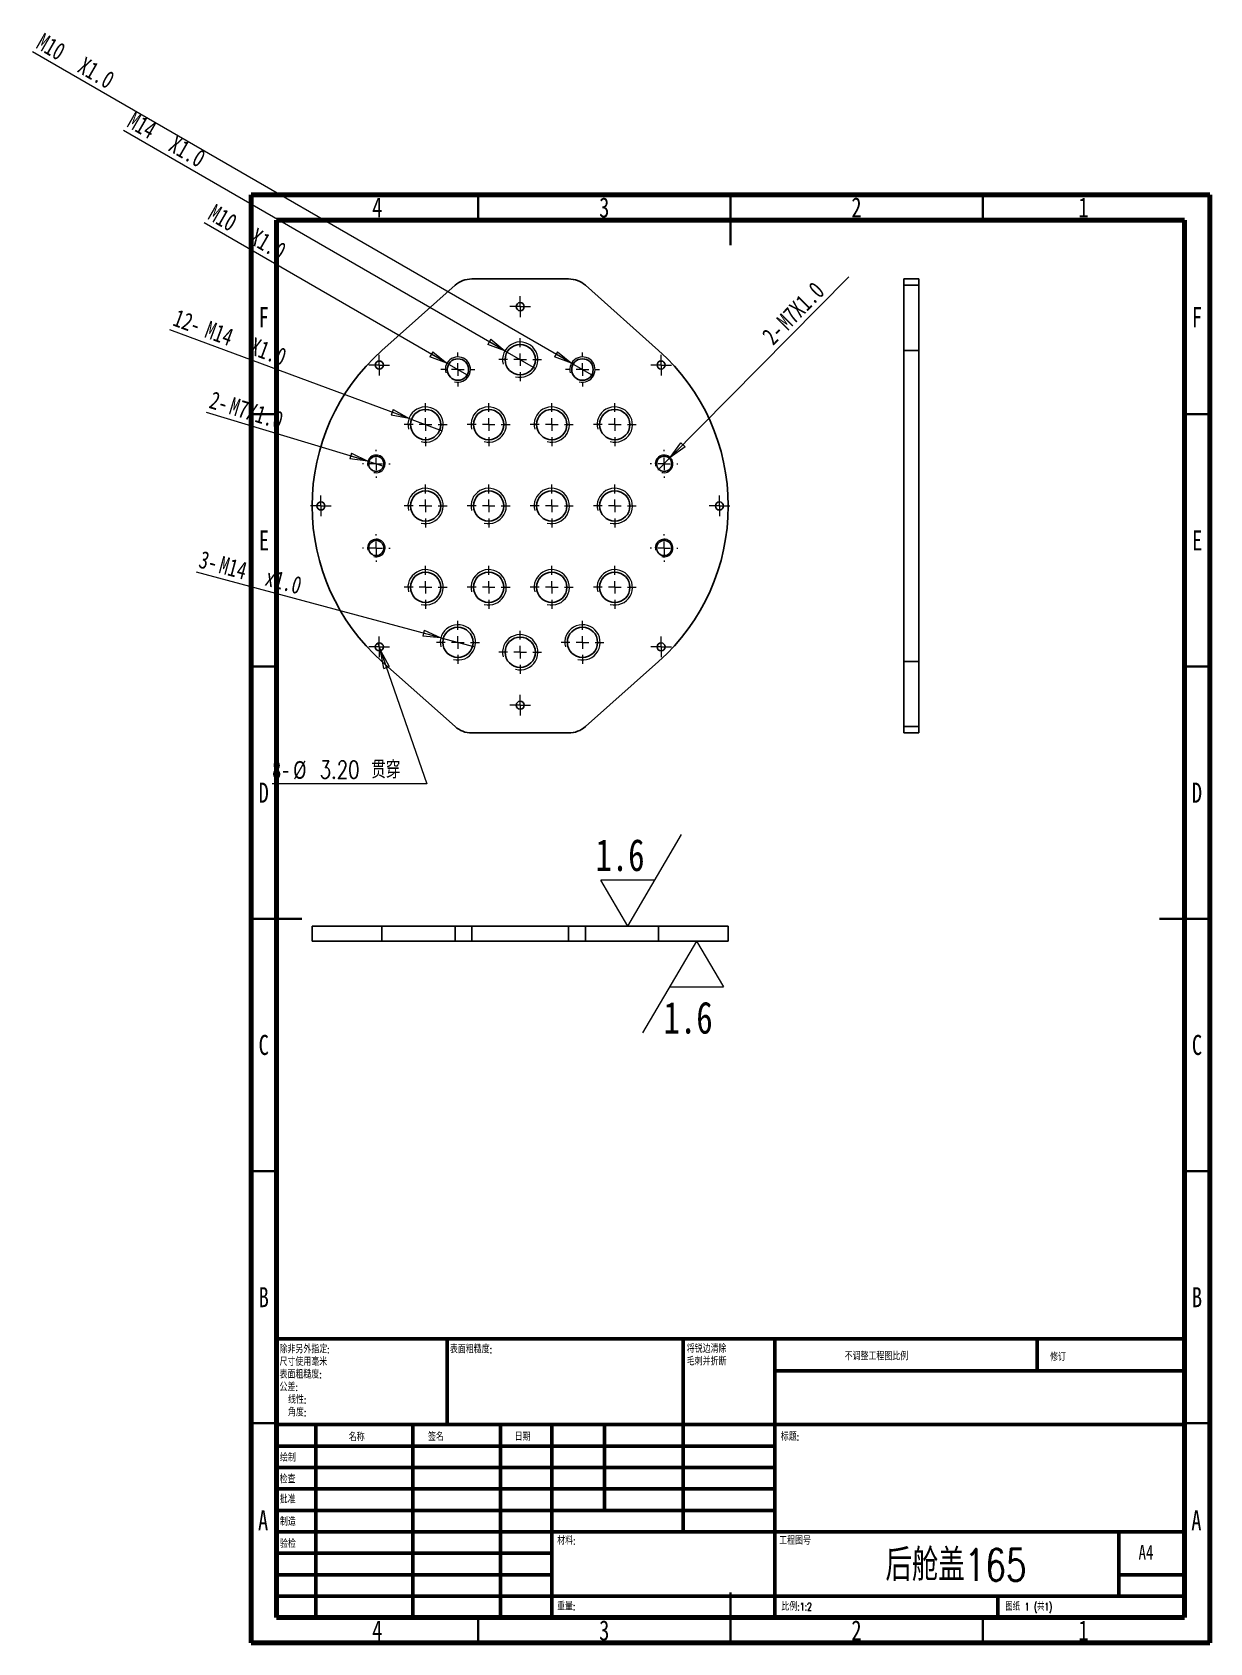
# Model space of a CAD drawing. Header units: centimetres. Extents: x -2.8 to 20.5, y 0.5 to 32.4.
import ezdxf

# ---------------------------------------------------------------- set-up
doc = ezdxf.new("R2010")
doc.units = ezdxf.units.CM
doc.styles.add('SLDTEXTSTYLE0', font='TXT', dxfattribs={"width": 0.75})
doc.styles.add('SLDTEXTSTYLE1', font='TXT', dxfattribs={"width": 0.75, "bigfont": 'bigfont'})
doc.styles.add('SLDTEXTSTYLE2', font='TXT', dxfattribs={"width": 0.694444, "bigfont": 'bigfont'})
doc.dimstyles.new('SLDDIMSTYLE0', dxfattribs={"dimtxt": 0.35, "dimasz": 0.3556, "dimexe": 0, "dimexo": 0.0625, "dimgap": 0.0875, "dimtad": 1, "dimlfac": 2, "dimrnd": 1e-09, "dimzin": 12, "dimdsep": 46, "dimtxsty": 'SLDTEXTSTYLE0', "dimblk1": 'NONE', "dimblk2": 'CLOSED', "dimsah": 1, "dimcen": 0, "dimadec": 0, "dimazin": 3, "dimtfac": 1, "dimtmove": 0, "dimatfit": 3, "dimldrblk": 'NONE', "dimfxl": 0, "dimfrac": 2, "dimtolj": 1, "dimtzin": 12, "dimarcsym": 0})
doc.dimstyles.new('SLDDIMSTYLE1', dxfattribs={"dimtxt": 0.35, "dimasz": 0.3556, "dimexe": 0, "dimexo": 0.0625, "dimgap": 0.0875, "dimtad": 1, "dimlfac": 2, "dimrnd": 1e-09, "dimzin": 4, "dimdsep": 46, "dimtxsty": 'SLDTEXTSTYLE0', "dimblk1": 'NONE', "dimblk2": 'CLOSED', "dimsah": 1, "dimcen": 0, "dimadec": 0, "dimazin": 1, "dimtfac": 1, "dimtmove": 0, "dimatfit": 3, "dimldrblk": 'NONE', "dimfxl": 0, "dimfrac": 2, "dimtolj": 1, "dimtzin": 12, "dimarcsym": 0})
doc.dimstyles.new('SLDDIMSTYLE2', dxfattribs={"dimtxt": 0.35, "dimasz": 0.3556, "dimexe": 0, "dimexo": 0.0625, "dimgap": 0.0875, "dimtad": 0, "dimtih": 1, "dimtoh": 1, "dimlfac": 2, "dimrnd": 1e-09, "dimzin": 12, "dimdsep": 46, "dimtxsty": 'SLDTEXTSTYLE0', "dimblk1": 'NONE', "dimblk2": 'CLOSED', "dimsah": 1, "dimcen": 0, "dimadec": 0, "dimazin": 3, "dimtfac": 1, "dimtmove": 0, "dimatfit": 3, "dimldrblk": 'NONE', "dimfxl": 0, "dimfrac": 2, "dimtolj": 1, "dimtzin": 12, "dimarcsym": 0})

# ---------------------------------------------------------------- blocks, each defined once
blk = doc.blocks.new('_Closed')
at = {"color": 0, "linetype": 'ByBlock', "lineweight": -2}
for p, q in [((-1, 0.166667), (0, 0)), ((-1, 0.166667), (-1, -0.166667)), ((0, 0), (-1, -0.166667)), ((0, 0), (-1, 0))]:
    blk.add_line(p, q, dxfattribs=at)
blk = doc.blocks.new('_D')
at = {"color": 7, "linetype": 'Continuous', "lineweight": 0}
for q in [(-0.112, 26.523), (5.283, 24.524)]:
    blk.add_line((4.627, 24.767), q, dxfattribs=at)
at = {"color": 7, "linetype": 'Continuous', "lineweight": 18, "xscale": 0.3556, "yscale": 0.3556, "rotation": 339.6742023585097}
blk.add_blockref('_Closed', (4.627, 24.767, -0.15), dxfattribs=at)
at = {"color": 7, "linetype": 'Continuous', "lineweight": 18, "char_height": 0.35, "attachment_point": 1, "rotation": 339.6742, "style": 'SLDTEXTSTYLE0'}
for s, insert in [('12-', (0.045, 26.945)), ('M14', (0.675, 26.712)), ('X1.0', (1.562, 26.383))]:
    blk.add_mtext(s, dxfattribs=dict(at, insert=insert))
blk = doc.blocks.new('_None')
blk = doc.blocks.new('_D_1')
at = {"color": 7, "linetype": 'Continuous', "lineweight": 0}
for q in [(0.613, 24.885), (4.145, 23.817)]:
    blk.add_line((3.81, 23.918), q, dxfattribs=at)
at = {"color": 7, "linetype": 'Continuous', "lineweight": 18, "xscale": 0.3556, "yscale": 0.3556, "rotation": 343.1641329313155}
blk.add_blockref('_Closed', (3.81, 23.918, -0.15), dxfattribs=at)
at = {"color": 7, "linetype": 'Continuous', "lineweight": 18, "char_height": 0.35, "attachment_point": 1, "rotation": 343.1641, "style": 'SLDTEXTSTYLE0'}
for s, insert in [('2-', (0.743, 25.316)), ('M7X1.0', (1.139, 25.196))]:
    blk.add_mtext(s, dxfattribs=dict(at, insert=insert))
blk = doc.blocks.new('_D_2')
at = {"color": 7, "linetype": 'Continuous', "lineweight": 0}
for q in [(0.411, 21.718), (5.934, 20.239)]:
    blk.add_line((5.258, 20.42), q, dxfattribs=at)
at = {"color": 7, "linetype": 'Continuous', "lineweight": 18, "xscale": 0.3556, "yscale": 0.3556, "rotation": 345.0000000000007}
blk.add_blockref('_Closed', (5.258, 20.42, -0.15), dxfattribs=at)
at = {"color": 7, "linetype": 'Continuous', "lineweight": 18, "char_height": 0.35, "attachment_point": 1, "rotation": 345, "style": 'SLDTEXTSTYLE0'}
for s, insert in [('3-', (0.528, 22.154)), ('M14', (0.927, 22.047)), ('x1.0', (1.841, 21.802))]:
    blk.add_mtext(s, dxfattribs=dict(at, insert=insert))
blk = doc.blocks.new('_D_3')
at = {"color": 7, "linetype": 'Continuous', "lineweight": 0}
for q in [(0.565, 28.642), (5.812, 25.612)]:
    blk.add_line((5.379, 25.862), q, dxfattribs=at)
at = {"color": 7, "linetype": 'Continuous', "lineweight": 18, "xscale": 0.3556, "yscale": 0.3556, "rotation": 330.000000000001}
blk.add_blockref('_Closed', (5.379, 25.862, -0.15), dxfattribs=at)
at = {"color": 7, "linetype": 'Continuous', "lineweight": 18, "char_height": 0.35, "attachment_point": 1, "rotation": 330, "style": 'SLDTEXTSTYLE0'}
for s, insert in [('M10', (0.79, 29.032)), ('X1.0', (1.609, 28.559))]:
    blk.add_mtext(s, dxfattribs=dict(at, insert=insert))
blk = doc.blocks.new('_D_4')
at = {"color": 7, "linetype": 'Continuous', "lineweight": 0}
for q in [(-1.036, 30.475), (7.133, 25.758)]:
    blk.add_line((6.527, 26.108), q, dxfattribs=at)
at = {"color": 7, "linetype": 'Continuous', "lineweight": 18, "xscale": 0.3556, "yscale": 0.3556, "rotation": 330.0000000000009}
blk.add_blockref('_Closed', (6.527, 26.108, -0.15), dxfattribs=at)
at = {"color": 7, "linetype": 'Continuous', "lineweight": 18, "char_height": 0.35, "attachment_point": 1, "rotation": 330, "style": 'SLDTEXTSTYLE0'}
for s, insert in [('M14', (-0.811, 30.865)), ('X1.0', (0.009, 30.392))]:
    blk.add_mtext(s, dxfattribs=dict(at, insert=insert))
blk = doc.blocks.new('_D_5')
at = {"color": 7, "linetype": 'Continuous', "lineweight": 0}
for q in [(-2.839, 32.032), (8.281, 25.612)]:
    blk.add_line((7.848, 25.862), q, dxfattribs=at)
at = {"color": 7, "linetype": 'Continuous', "lineweight": 18, "xscale": 0.3556, "yscale": 0.3556, "rotation": 330.0000000000011}
blk.add_blockref('_Closed', (7.848, 25.862, -0.15), dxfattribs=at)
at = {"color": 7, "linetype": 'Continuous', "lineweight": 18, "char_height": 0.35, "attachment_point": 1, "rotation": 330, "style": 'SLDTEXTSTYLE0'}
for s, insert in [('M10', (-2.613, 32.423)), ('X1.0', (-1.794, 31.95))]:
    blk.add_mtext(s, dxfattribs=dict(at, insert=insert))
blk = doc.blocks.new('_D_6')
at = {"color": 7, "linetype": 'Continuous', "lineweight": 0}
for q in [(13.342, 27.577), (9.56, 23.743)]:
    blk.add_line((9.806, 23.992), q, dxfattribs=at)
at = {"color": 7, "linetype": 'Continuous', "lineweight": 18, "xscale": 0.3556, "yscale": 0.3556, "rotation": 225.3928174837773}
blk.add_blockref('_Closed', (9.806, 23.992, -0.15), dxfattribs=at)
at = {"color": 7, "linetype": 'Continuous', "lineweight": 18, "char_height": 0.35, "attachment_point": 1, "rotation": 45.3928, "style": 'SLDTEXTSTYLE0'}
for s, insert in [('M7X1.0', (11.885, 26.741)), ('2-', (11.595, 26.447))]:
    blk.add_mtext(s, dxfattribs=dict(at, insert=insert))
blk = doc.blocks.new('_D_7')
at = {"color": 7, "linetype": 'Continuous', "lineweight": 0}
for p, q in [((4.011, 20.316), (4.063, 20.165)), ((4.063, 20.165), (4.982, 17.525)), ((4.982, 17.525), (1.914, 17.525))]:
    blk.add_line(p, q, dxfattribs=at)
at = {"color": 7, "linetype": 'Continuous', "lineweight": 18, "xscale": 0.3556, "yscale": 0.3556, "rotation": 109.1890424384367}
blk.add_blockref('_Closed', (4.063, 20.165, -0.15), dxfattribs=at)
at = {"color": 7, "linetype": 'Continuous', "lineweight": 18, "char_height": 0.35, "attachment_point": 1}
for s, insert, style in [('8-', (1.914, 17.981), 'SLDTEXTSTYLE0'), ('%%c', (2.328, 17.976), 'SLDTEXTSTYLE0'), ('3.20 贯穿', (2.856, 17.981), 'SLDTEXTSTYLE1')]:
    blk.add_mtext(s, dxfattribs=dict(at, insert=insert, style=style))
blk = doc.blocks.new('SW_CENTERMARKSYMBOL_0')
at = {"color": 0, "linetype": 'Continuous', "lineweight": 18}
for p, q in [((-0.125, 0), (-0.205, 0)), ((0, 0), (-0.125, 0)), ((0, 0.125), (0, 0.205)), ((0, 0), (0, 0.125)), ((0, 0), (0, -0.125)), ((0, 0), (0.125, 0)), ((0.125, 0), (0.205, 0)), ((0, -0.125), (0, -0.205))]:
    blk.add_line(p, q, dxfattribs=at)
blk = doc.blocks.new('SW_CENTERMARKSYMBOL_1')
at = {"color": 0, "linetype": 'Continuous', "lineweight": 18}
for p, q in [((-0.125, 0), (-0.205, 0)), ((0, 0), (-0.125, 0)), ((0, 0.125), (0, 0.205)), ((0, 0), (0, 0.125)), ((0, 0), (0, -0.125)), ((0, 0), (0.125, 0)), ((0.125, 0), (0.205, 0)), ((0, -0.125), (0, -0.205))]:
    blk.add_line(p, q, dxfattribs=at)
blk = doc.blocks.new('SW_CENTERMARKSYMBOL_2')
at = {"color": 0, "linetype": 'Continuous', "lineweight": 18}
for p, q in [((-0.125, 0), (-0.205, 0)), ((0, 0), (-0.125, 0)), ((0, 0.125), (0, 0.205)), ((0, 0), (0, 0.125)), ((0, 0), (0, -0.125)), ((0, 0), (0.125, 0)), ((0.125, 0), (0.205, 0)), ((0, -0.125), (0, -0.205))]:
    blk.add_line(p, q, dxfattribs=at)
blk = doc.blocks.new('SW_CENTERMARKSYMBOL_3')
at = {"color": 0, "linetype": 'Continuous', "lineweight": 18}
for p, q in [((-0.125, 0), (-0.205, 0)), ((0, 0), (-0.125, 0)), ((0, 0.125), (0, 0.205)), ((0, 0), (0, 0.125)), ((0, 0), (0, -0.125)), ((0, 0), (0.125, 0)), ((0.125, 0), (0.205, 0)), ((0, -0.125), (0, -0.205))]:
    blk.add_line(p, q, dxfattribs=at)
blk = doc.blocks.new('SW_CENTERMARKSYMBOL_4')
at = {"color": 0, "linetype": 'Continuous', "lineweight": 18}
for p, q in [((-0.125, 0), (-0.205, 0)), ((0, 0), (-0.125, 0)), ((0, 0.125), (0, 0.205)), ((0, 0), (0, 0.125)), ((0, 0), (0, -0.125)), ((0, 0), (0.125, 0)), ((0.125, 0), (0.205, 0)), ((0, -0.125), (0, -0.205))]:
    blk.add_line(p, q, dxfattribs=at)
blk = doc.blocks.new('SW_CENTERMARKSYMBOL_5')
at = {"color": 0, "linetype": 'Continuous', "lineweight": 18}
for p, q in [((-0.125, 0), (-0.205, 0)), ((0, 0), (-0.125, 0)), ((0, 0.125), (0, 0.205)), ((0, 0), (0, 0.125)), ((0, 0), (0, -0.125)), ((0, 0), (0.125, 0)), ((0.125, 0), (0.205, 0)), ((0, -0.125), (0, -0.205))]:
    blk.add_line(p, q, dxfattribs=at)
blk = doc.blocks.new('SW_CENTERMARKSYMBOL_6')
at = {"color": 0, "linetype": 'Continuous', "lineweight": 18}
for p, q in [((-0.125, 0), (-0.205, 0)), ((0, 0), (-0.125, 0)), ((0, 0.125), (0, 0.205)), ((0, 0), (0, 0.125)), ((0, 0), (0, -0.125)), ((0, 0), (0.125, 0)), ((0.125, 0), (0.205, 0)), ((0, -0.125), (0, -0.205))]:
    blk.add_line(p, q, dxfattribs=at)
blk = doc.blocks.new('SW_CENTERMARKSYMBOL_7')
at = {"color": 0, "linetype": 'Continuous', "lineweight": 18}
for p, q in [((-0.125, 0), (-0.205, 0)), ((0, 0), (-0.125, 0)), ((0, 0.125), (0, 0.205)), ((0, 0), (0, 0.125)), ((0, 0), (0, -0.125)), ((0, 0), (0.125, 0)), ((0.125, 0), (0.205, 0)), ((0, -0.125), (0, -0.205))]:
    blk.add_line(p, q, dxfattribs=at)
blk = doc.blocks.new('SW_CENTERMARKSYMBOL_8')
at = {"color": 0, "linetype": 'Continuous', "lineweight": 18}
for p, q in [((0, 0.25), (0, 0.425)), ((-0.25, 0), (-0.425, 0)), ((0, 0), (-0.125, 0)), ((0, 0), (0, 0.125)), ((0, 0), (0, -0.125)), ((0, 0), (0.125, 0)), ((0.25, 0), (0.425, 0)), ((0, -0.25), (0, -0.425))]:
    blk.add_line(p, q, dxfattribs=at)
blk = doc.blocks.new('SW_CENTERMARKSYMBOL_9')
at = {"color": 0, "linetype": 'Continuous', "lineweight": 18}
for p, q in [((0, 0.25), (0, 0.425)), ((-0.25, 0), (-0.425, 0)), ((0, 0), (-0.125, 0)), ((0, 0), (0, 0.125)), ((0, 0), (0, -0.125)), ((0, 0), (0.125, 0)), ((0.25, 0), (0.425, 0)), ((0, -0.25), (0, -0.425))]:
    blk.add_line(p, q, dxfattribs=at)
blk = doc.blocks.new('SW_CENTERMARKSYMBOL_10')
at = {"color": 0, "linetype": 'Continuous', "lineweight": 18}
for p, q in [((0, 0.25), (0, 0.425)), ((-0.25, 0), (-0.425, 0)), ((0, 0), (-0.125, 0)), ((0, 0), (0, 0.125)), ((0, 0), (0, -0.125)), ((0, 0), (0.125, 0)), ((0.25, 0), (0.425, 0)), ((0, -0.25), (0, -0.425))]:
    blk.add_line(p, q, dxfattribs=at)
blk = doc.blocks.new('SW_CENTERMARKSYMBOL_11')
at = {"color": 0, "linetype": 'Continuous', "lineweight": 18}
for p, q in [((0, 0.25), (0, 0.425)), ((-0.25, 0), (-0.425, 0)), ((0, 0), (-0.125, 0)), ((0, 0), (0, 0.125)), ((0, 0), (0, -0.125)), ((0, 0), (0.125, 0)), ((0.25, 0), (0.425, 0)), ((0, -0.25), (0, -0.425))]:
    blk.add_line(p, q, dxfattribs=at)
blk = doc.blocks.new('SW_CENTERMARKSYMBOL_12')
at = {"color": 0, "linetype": 'Continuous', "lineweight": 18}
for p, q in [((0, 0.25), (0, 0.425)), ((-0.25, 0), (-0.425, 0)), ((0, 0), (-0.125, 0)), ((0, 0), (0, 0.125)), ((0, 0), (0, -0.125)), ((0, 0), (0.125, 0)), ((0.25, 0), (0.425, 0)), ((0, -0.25), (0, -0.425))]:
    blk.add_line(p, q, dxfattribs=at)
blk = doc.blocks.new('SW_CENTERMARKSYMBOL_13')
at = {"color": 0, "linetype": 'Continuous', "lineweight": 18}
for p, q in [((0, 0.25), (0, 0.425)), ((-0.25, 0), (-0.425, 0)), ((0, 0), (-0.125, 0)), ((0, 0), (0, 0.125)), ((0, 0), (0, -0.125)), ((0, 0), (0.125, 0)), ((0.25, 0), (0.425, 0)), ((0, -0.25), (0, -0.425))]:
    blk.add_line(p, q, dxfattribs=at)
blk = doc.blocks.new('SW_CENTERMARKSYMBOL_14')
at = {"color": 0, "linetype": 'Continuous', "lineweight": 18}
for p, q in [((0, 0.25), (0, 0.425)), ((-0.25, 0), (-0.425, 0)), ((0, 0), (-0.125, 0)), ((0, 0), (0, 0.125)), ((0, 0), (0, -0.125)), ((0, 0), (0.125, 0)), ((0.25, 0), (0.425, 0)), ((0, -0.25), (0, -0.425))]:
    blk.add_line(p, q, dxfattribs=at)
blk = doc.blocks.new('SW_CENTERMARKSYMBOL_15')
at = {"color": 0, "linetype": 'Continuous', "lineweight": 18}
for p, q in [((0, 0.25), (0, 0.425)), ((-0.25, 0), (-0.425, 0)), ((0, 0), (-0.125, 0)), ((0, 0), (0, 0.125)), ((0, 0), (0, -0.125)), ((0, 0), (0.125, 0)), ((0.25, 0), (0.425, 0)), ((0, -0.25), (0, -0.425))]:
    blk.add_line(p, q, dxfattribs=at)
blk = doc.blocks.new('SW_CENTERMARKSYMBOL_16')
at = {"color": 0, "linetype": 'Continuous', "lineweight": 18}
for p, q in [((0, 0.25), (0, 0.425)), ((-0.25, 0), (-0.425, 0)), ((0, 0), (-0.125, 0)), ((0, 0), (0, 0.125)), ((0, 0), (0, -0.125)), ((0, 0), (0.125, 0)), ((0.25, 0), (0.425, 0)), ((0, -0.25), (0, -0.425))]:
    blk.add_line(p, q, dxfattribs=at)
blk = doc.blocks.new('SW_CENTERMARKSYMBOL_17')
at = {"color": 0, "linetype": 'Continuous', "lineweight": 18}
for p, q in [((0, 0.25), (0, 0.425)), ((-0.25, 0), (-0.425, 0)), ((0, 0), (-0.125, 0)), ((0, 0), (0, 0.125)), ((0, 0), (0, -0.125)), ((0, 0), (0.125, 0)), ((0.25, 0), (0.425, 0)), ((0, -0.25), (0, -0.425))]:
    blk.add_line(p, q, dxfattribs=at)
blk = doc.blocks.new('SW_CENTERMARKSYMBOL_18')
at = {"color": 0, "linetype": 'Continuous', "lineweight": 18}
for p, q in [((0, 0.25), (0, 0.425)), ((-0.25, 0), (-0.425, 0)), ((0, 0), (-0.125, 0)), ((0, 0), (0, 0.125)), ((0, 0), (0, -0.125)), ((0, 0), (0.125, 0)), ((0.25, 0), (0.425, 0)), ((0, -0.25), (0, -0.425))]:
    blk.add_line(p, q, dxfattribs=at)
blk = doc.blocks.new('SW_CENTERMARKSYMBOL_19')
at = {"color": 0, "linetype": 'Continuous', "lineweight": 18}
for p, q in [((0, 0.25), (0, 0.425)), ((-0.25, 0), (-0.425, 0)), ((0, 0), (-0.125, 0)), ((0, 0), (0, 0.125)), ((0, 0), (0, -0.125)), ((0, 0), (0.125, 0)), ((0.25, 0), (0.425, 0)), ((0, -0.25), (0, -0.425))]:
    blk.add_line(p, q, dxfattribs=at)
blk = doc.blocks.new('SW_CENTERMARKSYMBOL_20')
at = {"color": 0, "linetype": 'Continuous', "lineweight": 18}
for p, q in [((0, 0.25), (0, 0.425)), ((-0.25, 0), (-0.425, 0)), ((0, 0), (-0.125, 0)), ((0, 0), (0, 0.125)), ((0, 0), (0, -0.125)), ((0, 0), (0.125, 0)), ((0.25, 0), (0.425, 0)), ((0, -0.25), (0, -0.425))]:
    blk.add_line(p, q, dxfattribs=at)
blk = doc.blocks.new('SW_CENTERMARKSYMBOL_21')
at = {"color": 0, "linetype": 'Continuous', "lineweight": 18}
for p, q in [((0, 0.25), (0, 0.425)), ((-0.25, 0), (-0.425, 0)), ((0, 0), (-0.125, 0)), ((0, 0), (0, 0.125)), ((0, 0), (0, -0.125)), ((0, 0), (0.125, 0)), ((0.25, 0), (0.425, 0)), ((0, -0.25), (0, -0.425))]:
    blk.add_line(p, q, dxfattribs=at)
blk = doc.blocks.new('SW_CENTERMARKSYMBOL_22')
at = {"color": 0, "linetype": 'Continuous', "lineweight": 18}
for p, q in [((0, 0.25), (0, 0.425)), ((-0.25, 0), (-0.425, 0)), ((0, 0), (-0.125, 0)), ((0, 0), (0, 0.125)), ((0, 0), (0, -0.125)), ((0, 0), (0.125, 0)), ((0.25, 0), (0.425, 0)), ((0, -0.25), (0, -0.425))]:
    blk.add_line(p, q, dxfattribs=at)
blk = doc.blocks.new('SW_CENTERMARKSYMBOL_23')
at = {"color": 0, "linetype": 'Continuous', "lineweight": 18}
for p, q in [((0, 0.25), (0, 0.425)), ((-0.25, 0), (-0.425, 0)), ((0, 0), (-0.125, 0)), ((0, 0), (0, 0.125)), ((0, 0), (0, -0.125)), ((0, 0), (0.125, 0)), ((0.25, 0), (0.425, 0)), ((0, -0.25), (0, -0.425))]:
    blk.add_line(p, q, dxfattribs=at)
blk = doc.blocks.new('SW_CENTERMARKSYMBOL_24')
at = {"color": 0, "linetype": 'Continuous', "lineweight": 18}
for p, q in [((-0.25, 0), (-0.275, 0)), ((0, 0), (-0.125, 0)), ((0, 0.25), (0, 0.275)), ((0, 0), (0, 0.125)), ((0, 0), (0, -0.125)), ((0, 0), (0.125, 0)), ((0.25, 0), (0.275, 0)), ((0, -0.25), (0, -0.275))]:
    blk.add_line(p, q, dxfattribs=at)
blk = doc.blocks.new('SW_CENTERMARKSYMBOL_25')
at = {"color": 0, "linetype": 'Continuous', "lineweight": 18}
for p, q in [((-0.25, 0), (-0.275, 0)), ((0, 0), (-0.125, 0)), ((0, 0.25), (0, 0.275)), ((0, 0), (0, 0.125)), ((0, 0), (0, -0.125)), ((0, 0), (0.125, 0)), ((0.25, 0), (0.275, 0)), ((0, -0.25), (0, -0.275))]:
    blk.add_line(p, q, dxfattribs=at)
blk = doc.blocks.new('SW_CENTERMARKSYMBOL_26')
at = {"color": 0, "linetype": 'Continuous', "lineweight": 18}
for p, q in [((-0.25, 0), (-0.275, 0)), ((0, 0), (-0.125, 0)), ((0, 0.25), (0, 0.275)), ((0, 0), (0, 0.125)), ((0, 0), (0, -0.125)), ((0, 0), (0.125, 0)), ((0.25, 0), (0.275, 0)), ((0, -0.25), (0, -0.275))]:
    blk.add_line(p, q, dxfattribs=at)
blk = doc.blocks.new('SW_CENTERMARKSYMBOL_27')
at = {"color": 0, "linetype": 'Continuous', "lineweight": 18}
for p, q in [((-0.25, 0), (-0.275, 0)), ((0, 0), (-0.125, 0)), ((0, 0.25), (0, 0.275)), ((0, 0), (0, 0.125)), ((0, 0), (0, -0.125)), ((0, 0), (0.125, 0)), ((0.25, 0), (0.275, 0)), ((0, -0.25), (0, -0.275))]:
    blk.add_line(p, q, dxfattribs=at)
blk = doc.blocks.new('SW_CENTERMARKSYMBOL_28')
at = {"color": 0, "linetype": 'Continuous', "lineweight": 18}
for p, q in [((0, 0.25), (0, 0.3375)), ((-0.25, 0), (-0.3375, 0)), ((0, 0), (-0.125, 0)), ((0, 0), (0, 0.125)), ((0, 0), (0, -0.125)), ((0, 0), (0.125, 0)), ((0.25, 0), (0.3375, 0)), ((0, -0.25), (0, -0.3375))]:
    blk.add_line(p, q, dxfattribs=at)
blk = doc.blocks.new('SW_CENTERMARKSYMBOL_29')
at = {"color": 0, "linetype": 'Continuous', "lineweight": 18}
for p, q in [((0, 0.25), (0, 0.3375)), ((-0.25, 0), (-0.3375, 0)), ((0, 0), (-0.125, 0)), ((0, 0), (0, 0.125)), ((0, 0), (0, -0.125)), ((0, 0), (0.125, 0)), ((0.25, 0), (0.3375, 0)), ((0, -0.25), (0, -0.3375))]:
    blk.add_line(p, q, dxfattribs=at)
blk = doc.blocks.new('SW_SFSYMBOL_0')
at = {"color": 0, "linetype": 'Continuous', "lineweight": 0}
for p, q in [((0.638, -0.907), (1.708, 0.907)), ((0.638, -0.907), (0.103, 0)), ((1.173, 0), (0.103, 0))]:
    blk.add_line(p, q, dxfattribs=at)
at = {"color": 0, "linetype": 'Continuous', "lineweight": 0, "insert": (0, 0.819), "char_height": 0.635, "attachment_point": 1, "style": 'SLDTEXTSTYLE0'}
blk.add_mtext('1.6', dxfattribs=at)
blk = doc.blocks.new('SW_SFSYMBOL_1')
at = {"color": 0, "linetype": 'Continuous', "lineweight": 0}
for p, q in [((0.652, 2.016), (-0.418, 0.202)), ((0.652, 2.016), (1.188, 1.109)), ((0.117, 1.109), (1.188, 1.109))]:
    blk.add_line(p, q, dxfattribs=at)
at = {"color": 0, "linetype": 'Continuous', "lineweight": 0, "insert": (0, 0.819), "char_height": 0.635, "attachment_point": 1, "style": 'SLDTEXTSTYLE0'}
blk.add_mtext('1.6', dxfattribs=at)

msp = doc.modelspace()

# ---------------------------------------------------------------- linework, layer by layer
at = {"color": 7, "linetype": 'Continuous', "lineweight": 70}
for p, q in [((1.5, 0.5), (1.5, 29.2)), ((1.5, 29.2), (20.5, 29.2)), ((20.5, 29.2), (20.5, 0.5)), ((2, 1), (2, 28.7)), ((2, 28.7), (20, 28.7)), ((20, 28.7), (20, 1)), ((20, 1), (2, 1)), ((20.5, 0.5), (1.5, 0.5))]:
    msp.add_line(p, q, dxfattribs=at)
at = {"color": 7, "linetype": 'Continuous', "lineweight": 35}
for p, q in [((6, 28.7), (6, 29.2)), ((11, 29.2), (11, 28.2)), ((11, 28.7), (11, 29.2)), ((16, 28.7), (16, 29.2)), ((2, 24.85), (1.5, 24.85)), ((20, 24.85), (20.5, 24.85)), ((2, 19.85), (1.5, 19.85)), ((20, 19.85), (20.5, 19.85)), ((1.5, 14.85), (2.5, 14.85)), ((2, 14.85), (1.5, 14.85)), ((20.5, 14.85), (19.5, 14.85)), ((20, 14.85), (20.5, 14.85)), ((2, 9.85), (1.5, 9.85)), ((20, 9.85), (20.5, 9.85)), ((2, 4.85), (1.5, 4.85)), ((20, 4.85), (20.5, 4.85)), ((11, 0.5), (11, 1.5)), ((6, 1), (6, 0.5)), ((11, 1), (11, 0.5)), ((16, 1), (16, 0.5))]:
    msp.add_line(p, q, dxfattribs=at)
at = {"color": 7, "linetype": 'Continuous', "lineweight": 25}
for p, q in [((5.8707, 27.5332), (7.7899, 27.5332)), ((14.4341, 27.5332), (14.7341, 27.5332)), ((14.4341, 27.4065), (14.4341, 27.5332)), ((14.7341, 27.5332), (14.7341, 27.4065)), ((5.5381, 27.4065), (4.0864, 26.1132)), ((8.1225, 27.4065), (9.5742, 26.1132)), ((14.7341, 27.4065), (14.4341, 27.4065)), ((14.4341, 27.4065), (14.4341, 26.1132)), ((14.7341, 27.4065), (14.7341, 26.1132)), ((14.4341, 26.1132), (14.7341, 26.1132)), ((14.4341, 19.9531), (14.4341, 26.1132)), ((14.7341, 19.9531), (14.7341, 26.1132)), ((5.5381, 18.6598), (4.0864, 19.9531)), ((8.1225, 18.6598), (9.5742, 19.9531)), ((14.4341, 19.9531), (14.7341, 19.9531)), ((14.4341, 18.6598), (14.4341, 19.9531)), ((14.7341, 18.6598), (14.7341, 19.9531)), ((5.8707, 18.5332), (7.7899, 18.5332)), ((14.4341, 18.6598), (14.7341, 18.6598)), ((14.4341, 18.5332), (14.4341, 18.6598)), ((14.7341, 18.5332), (14.4341, 18.5332)), ((14.7341, 18.6598), (14.7341, 18.5332)), ((2.7053, 14.7061), (2.7053, 14.4061)), ((4.0864, 14.7061), (2.7053, 14.7061)), ((4.0864, 14.4061), (4.0864, 14.7061)), ((5.5381, 14.7061), (4.0864, 14.7061)), ((5.5381, 14.4061), (5.5381, 14.7061)), ((5.5381, 14.7061), (5.8707, 14.7061)), ((5.8707, 14.7061), (5.8707, 14.4061)), ((5.8707, 14.7061), (7.7899, 14.7061)), ((7.7899, 14.4061), (7.7899, 14.7061)), ((7.7899, 14.7061), (8.1225, 14.7061)), ((8.1225, 14.7061), (8.1225, 14.4061)), ((8.1225, 14.7061), (9.5742, 14.7061)), ((9.5742, 14.4061), (9.5742, 14.7061)), ((10.9553, 14.7061), (9.5742, 14.7061)), ((10.9553, 14.4061), (10.9553, 14.7061)), ((4.0864, 14.4061), (2.7053, 14.4061)), ((5.5381, 14.4061), (4.0864, 14.4061)), ((5.8707, 14.4061), (5.5381, 14.4061)), ((5.8707, 14.4061), (7.7899, 14.4061)), ((8.1225, 14.4061), (7.7899, 14.4061)), ((8.1225, 14.4061), (9.5742, 14.4061)), ((10.9553, 14.4061), (9.5742, 14.4061))]:
    msp.add_line(p, q, dxfattribs=at)
at = {"color": 7, "linetype": 'Continuous', "lineweight": 50}
for p, q in [((2, 6.525), (20, 6.525)), ((2, 6.525), (2, 1)), ((5.38, 4.825), (5.38, 6.525)), ((10.06, 6.525), (10.06, 2.7)), ((11.88, 6.525), (11.88, 1)), ((17.08, 5.8875), (17.08, 6.525)), ((20, 5.8875), (11.88, 5.8875)), ((20, 4.825), (2, 4.825)), ((2.78, 4.825), (2.78, 1)), ((4.6991, 4.825), (4.6991, 1)), ((6.4399, 4.825), (6.4399, 1)), ((7.46, 1), (7.46, 4.825)), ((8.5, 3.125), (8.5, 4.825)), ((11.88, 4.4), (2, 4.4)), ((11.88, 3.975), (2, 3.975)), ((11.88, 3.55), (2, 3.55)), ((11.88, 3.125), (2, 3.125)), ((7.46, 2.7), (2, 2.7)), ((7.46, 2.7), (20, 2.7)), ((18.7, 1.425), (18.7, 2.7)), ((7.46, 2.275), (2, 2.275)), ((7.46, 1.85), (2, 1.85)), ((20, 1.85), (18.7, 1.85)), ((2, 1.425), (20, 1.425)), ((16.3, 1), (16.3, 1.425))]:
    msp.add_line(p, q, dxfattribs=at)
at = {"color": 7, "linetype": 'Continuous', "lineweight": 25}
for centre, radius in [((6.8303, 26.9832), 0.08), ((6.8303, 25.9332), 0.3), ((4.0372, 25.8262), 0.08), ((5.5957, 25.7372), 0.2125), ((8.0648, 25.7372), 0.2125), ((9.6233, 25.8262), 0.08), ((4.9553, 24.6459), 0.3), ((6.2053, 24.6459), 0.3), ((7.4553, 24.6459), 0.3), ((8.7053, 24.6459), 0.3), ((3.9772, 23.8674), 0.15), ((9.6833, 23.8674), 0.15), ((4.9553, 23.0332), 0.3), ((6.2053, 23.0332), 0.3), ((7.4553, 23.0332), 0.3), ((8.7053, 23.0332), 0.3), ((2.8803, 23.0332), 0.08), ((10.7803, 23.0332), 0.08), ((3.9772, 22.1989), 0.15), ((9.6833, 22.1989), 0.15), ((4.9553, 21.4205), 0.3), ((6.2053, 21.4205), 0.3), ((7.4553, 21.4205), 0.3), ((8.7053, 21.4205), 0.3), ((5.5957, 20.3291), 0.3), ((6.8303, 20.1332), 0.3), ((8.0648, 20.3291), 0.3), ((4.0372, 20.2401), 0.08), ((9.6233, 20.2401), 0.08), ((6.8303, 19.0832), 0.08)]:
    msp.add_circle(centre, radius, dxfattribs=at)
for centre, radius, start, end in [((5.8707, 27.0332), 0.5, 90, 131.69696), ((7.7899, 27.0332), 0.5, 48.30304, 90), ((6.8303, 23.0332), 4.125, 131.69696, 228.30304), ((6.8303, 23.0332), 4.125, 311.69696, 48.30304), ((5.8707, 19.0332), 0.5, 228.30304, 270), ((7.7899, 19.0332), 0.5, 270, 311.69696)]:
    msp.add_arc(centre, radius, start, end, dxfattribs=at)
at = {"color": 7, "linetype": 'Continuous', "lineweight": 18}
for centre, radius in [((6.8303, 25.9332), 0.35), ((5.5957, 25.7372), 0.25), ((8.0648, 25.7372), 0.25), ((4.9553, 24.6459), 0.35), ((6.2053, 24.6459), 0.35), ((7.4553, 24.6459), 0.35), ((8.7053, 24.6459), 0.35), ((3.9772, 23.8674), 0.175), ((9.6833, 23.8674), 0.175), ((4.9553, 23.0332), 0.35), ((6.2053, 23.0332), 0.35), ((7.4553, 23.0332), 0.35), ((8.7053, 23.0332), 0.35), ((3.9772, 22.1989), 0.175), ((9.6833, 22.1989), 0.175), ((4.9553, 21.4205), 0.35), ((6.2053, 21.4205), 0.35), ((7.4553, 21.4205), 0.35), ((8.7053, 21.4205), 0.35), ((5.5957, 20.3291), 0.35), ((6.8303, 20.1332), 0.35), ((8.0648, 20.3291), 0.35)]:
    msp.add_arc(centre, radius, 255, 195, dxfattribs=at)

# ---------------------------------------------------------------- block references
at = {"color": 7, "linetype": 'Continuous', "lineweight": 0}
for name, p in [('SW_CENTERMARKSYMBOL_7', (6.8303, 26.9832)), ('SW_CENTERMARKSYMBOL_8', (6.8303, 25.9332)), ('SW_CENTERMARKSYMBOL_6', (4.0372, 25.8262)), ('SW_CENTERMARKSYMBOL_28', (5.5957, 25.7372)), ('SW_CENTERMARKSYMBOL_29', (8.0648, 25.7372)), ('SW_CENTERMARKSYMBOL_0', (9.6233, 25.8262)), ('SW_CENTERMARKSYMBOL_10', (4.9553, 24.6459)), ('SW_CENTERMARKSYMBOL_11', (6.2053, 24.6459)), ('SW_CENTERMARKSYMBOL_13', (7.4553, 24.6459)), ('SW_CENTERMARKSYMBOL_12', (8.7053, 24.6459)), ('SW_CENTERMARKSYMBOL_25', (3.9772, 23.8674)), ('SW_CENTERMARKSYMBOL_26', (9.6833, 23.8674)), ('SW_CENTERMARKSYMBOL_19', (4.9553, 23.0332)), ('SW_CENTERMARKSYMBOL_18', (6.2053, 23.0332)), ('SW_CENTERMARKSYMBOL_17', (7.4553, 23.0332)), ('SW_CENTERMARKSYMBOL_16', (8.7053, 23.0332)), ('SW_CENTERMARKSYMBOL_5', (2.8803, 23.0332)), ('SW_CENTERMARKSYMBOL_1', (10.7803, 23.0332)), ('SW_CENTERMARKSYMBOL_24', (3.9772, 22.1989)), ('SW_CENTERMARKSYMBOL_27', (9.6833, 22.1989)), ('SW_CENTERMARKSYMBOL_20', (4.9553, 21.4205)), ('SW_CENTERMARKSYMBOL_21', (6.2053, 21.4205)), ('SW_CENTERMARKSYMBOL_22', (7.4553, 21.4205)), ('SW_CENTERMARKSYMBOL_23', (8.7053, 21.4205)), ('SW_CENTERMARKSYMBOL_14', (5.5957, 20.3291)), ('SW_CENTERMARKSYMBOL_15', (8.0648, 20.3291)), ('SW_CENTERMARKSYMBOL_4', (4.0372, 20.2401)), ('SW_CENTERMARKSYMBOL_9', (6.8303, 20.1332)), ('SW_CENTERMARKSYMBOL_2', (9.6233, 20.2401)), ('SW_CENTERMARKSYMBOL_3', (6.8303, 19.0832)), ('SW_SFSYMBOL_0', (8.3229, 15.6132)), ('SW_SFSYMBOL_1', (9.6733, 12.3902))]:
    msp.add_blockref(name, p, dxfattribs=at)

# ---------------------------------------------------------------- texts
for s, insert, char_height, attachment_point, style in [('4', (3.996, 29.1486), 0.3969, 2, 'SLDTEXTSTYLE0'), ('3', (8.496, 29.1486), 0.3969, 2, 'SLDTEXTSTYLE0'), ('2', (13.496, 29.1486), 0.3969, 2, 'SLDTEXTSTYLE0'), ('1', (17.996, 29.1486), 0.3969, 2, 'SLDTEXTSTYLE0'), ('F', (1.7458, 26.9736), 0.3969, 2, 'SLDTEXTSTYLE0'), ('F', (20.2458, 26.9736), 0.3969, 2, 'SLDTEXTSTYLE0'), ('E', (1.7508, 22.5486), 0.3969, 2, 'SLDTEXTSTYLE0'), ('E', (20.2508, 22.5486), 0.3969, 2, 'SLDTEXTSTYLE0'), ('D', (1.7453, 17.5486), 0.3969, 2, 'SLDTEXTSTYLE0'), ('D', (20.2453, 17.5486), 0.3969, 2, 'SLDTEXTSTYLE0'), ('C', (1.7459, 12.5486), 0.3969, 2, 'SLDTEXTSTYLE0'), ('C', (20.2459, 12.5486), 0.3969, 2, 'SLDTEXTSTYLE0'), ('B', (1.7471, 7.5486), 0.3969, 2, 'SLDTEXTSTYLE0'), ('B', (20.2471, 7.5486), 0.3969, 2, 'SLDTEXTSTYLE0'), ('除非另外指定:', (2.0594, 6.3921), 0.15, 1, 'SLDTEXTSTYLE1'), ('表面粗糙度:', (5.4371, 6.3919), 0.15, 1, 'SLDTEXTSTYLE1'), ('将锐边清除', (10.1309, 6.4003), 0.15, 1, 'SLDTEXTSTYLE1'), ('尺寸使用毫米', (2.0594, 6.1421), 0.15, 1, 'SLDTEXTSTYLE1'), ('毛刺并折断', (10.1309, 6.1503), 0.15, 1, 'SLDTEXTSTYLE1'), ('不调整工程图比例', (13.2615, 6.2533), 0.15, 1, 'SLDTEXTSTYLE1'), ('修订', (17.3328, 6.2335), 0.15, 1, 'SLDTEXTSTYLE1'), ('表面粗糙度:', (2.0594, 5.8921), 0.15, 1, 'SLDTEXTSTYLE1'), ('公差:', (2.0594, 5.6421), 0.15, 1, 'SLDTEXTSTYLE1'), ('角度:', (2.2281, 5.1421), 0.15, 1, 'SLDTEXTSTYLE1'), ('线性:', (2.2281, 5.3921), 0.15, 1, 'SLDTEXTSTYLE1'), ('名称', (3.4322, 4.6501), 0.15, 1, 'SLDTEXTSTYLE1'), ('签名', (5.0034, 4.6562), 0.15, 1, 'SLDTEXTSTYLE1'), ('日期', (6.7215, 4.6576), 0.15, 1, 'SLDTEXTSTYLE1'), ('标题:', (11.9956, 4.6576), 0.15, 1, 'SLDTEXTSTYLE1'), ('绘制', (2.0685, 4.243), 0.15, 1, 'SLDTEXTSTYLE1'), ('检查', (2.0624, 3.8154), 0.15, 1, 'SLDTEXTSTYLE1'), ('批准', (2.0622, 3.4177), 0.15, 1, 'SLDTEXTSTYLE1'), ('A', (1.734, 3.1236), 0.3969, 2, 'SLDTEXTSTYLE0'), ('制造', (2.0682, 2.9734), 0.15, 1, 'SLDTEXTSTYLE1'), ('A', (20.234, 3.1236), 0.3969, 2, 'SLDTEXTSTYLE0'), ('材料:', (7.5646, 2.5986), 0.15, 1, 'SLDTEXTSTYLE1'), ('工程图号', (11.9629, 2.5986), 0.15, 1, 'SLDTEXTSTYLE1'), ('验检', (2.0677, 2.535), 0.15, 1, 'SLDTEXTSTYLE1'), ('后舱盖165', (15.4682, 2.3607), 0.635, 2, 'SLDTEXTSTYLE1'), ('A4', (19.0871, 2.4406), 0.29104, 1, 'SLDTEXTSTYLE0'), ('重量:', (7.5618, 1.2949), 0.14986, 1, 'SLDTEXTSTYLE1'), ('比例:1:2', (12.0074, 1.29), 0.15, 1, 'SLDTEXTSTYLE1'), ('图纸 1 (共1)', (16.4478, 1.29), 0.15, 1, 'SLDTEXTSTYLE2'), ('4', (3.996, 0.9444), 0.3969, 2, 'SLDTEXTSTYLE0'), ('3', (8.496, 0.9444), 0.3969, 2, 'SLDTEXTSTYLE0'), ('2', (13.496, 0.9444), 0.3969, 2, 'SLDTEXTSTYLE0'), ('1', (17.996, 0.9444), 0.3969, 2, 'SLDTEXTSTYLE0')]:
    msp.add_mtext(s, dxfattribs=dict(at, insert=insert, char_height=char_height, attachment_point=attachment_point, style=style))

# ---------------------------------------------------------------- dimensions: what is measured, and where the dimension line sits
at = {"color": 7, "linetype": 'Continuous', "lineweight": 18}
for p1, p2, text, dimstyle, picture, middle in [((8.2813, 25.6122), (7.8483, 25.8622), 'M10X1.0', 'SLDDIMSTYLE0', '_D_5', (-2.0292, 31.5649)), ((7.1334, 25.7582), (6.5272, 26.1082), 'M14X1.0', 'SLDDIMSTYLE0', '_D_4', (-0.2276, 30.008)), ((5.8122, 25.6122), (5.3792, 25.8622), 'M10X1.0', 'SLDDIMSTYLE0', '_D_3', (1.3707, 28.1765)), ((9.5604, 23.7428), (9.8062, 23.992), '2-M7X1.0', 'SLDDIMSTYLE1', '_D_6', (12.6353, 26.8602)), ((5.2835, 24.5243), (4.6271, 24.7674), '12-M14X1.0', 'SLDDIMSTYLE0', '_D', (1.0747, 26.0833)), ((4.1447, 23.8167), (3.8097, 23.9181), '2-M7X1.0', 'SLDDIMSTYLE1', '_D_1', (1.5711, 24.5955)), ((5.9338, 20.2386), (5.2577, 20.4197), '3-M14x1.0', 'SLDDIMSTYLE0', '_D_2', (1.4796, 21.4321))]:
    dim = msp.add_diameter_dim_2p(p1=p1, p2=p2, text=text, dimstyle=dimstyle, override={"dimpost": '<>'}, dxfattribs=at)
    dim.commit()
    dim.dimension.update_dxf_attribs({"geometry": picture, "text_midpoint": middle, "dimtype": 163})
dim = msp.add_diameter_dim_2p(p1=(4.0109, 20.3156), p2=(4.0635, 20.1645), text='8-%%c3.20 贯穿', dimstyle='SLDDIMSTYLE2', dxfattribs=at)
dim.commit()
dim.dimension.update_dxf_attribs({"geometry": '_D_7', "text_midpoint": (3.3688, 17.8051), "dimtype": 163})

doc.saveas('drawing.dxf')
